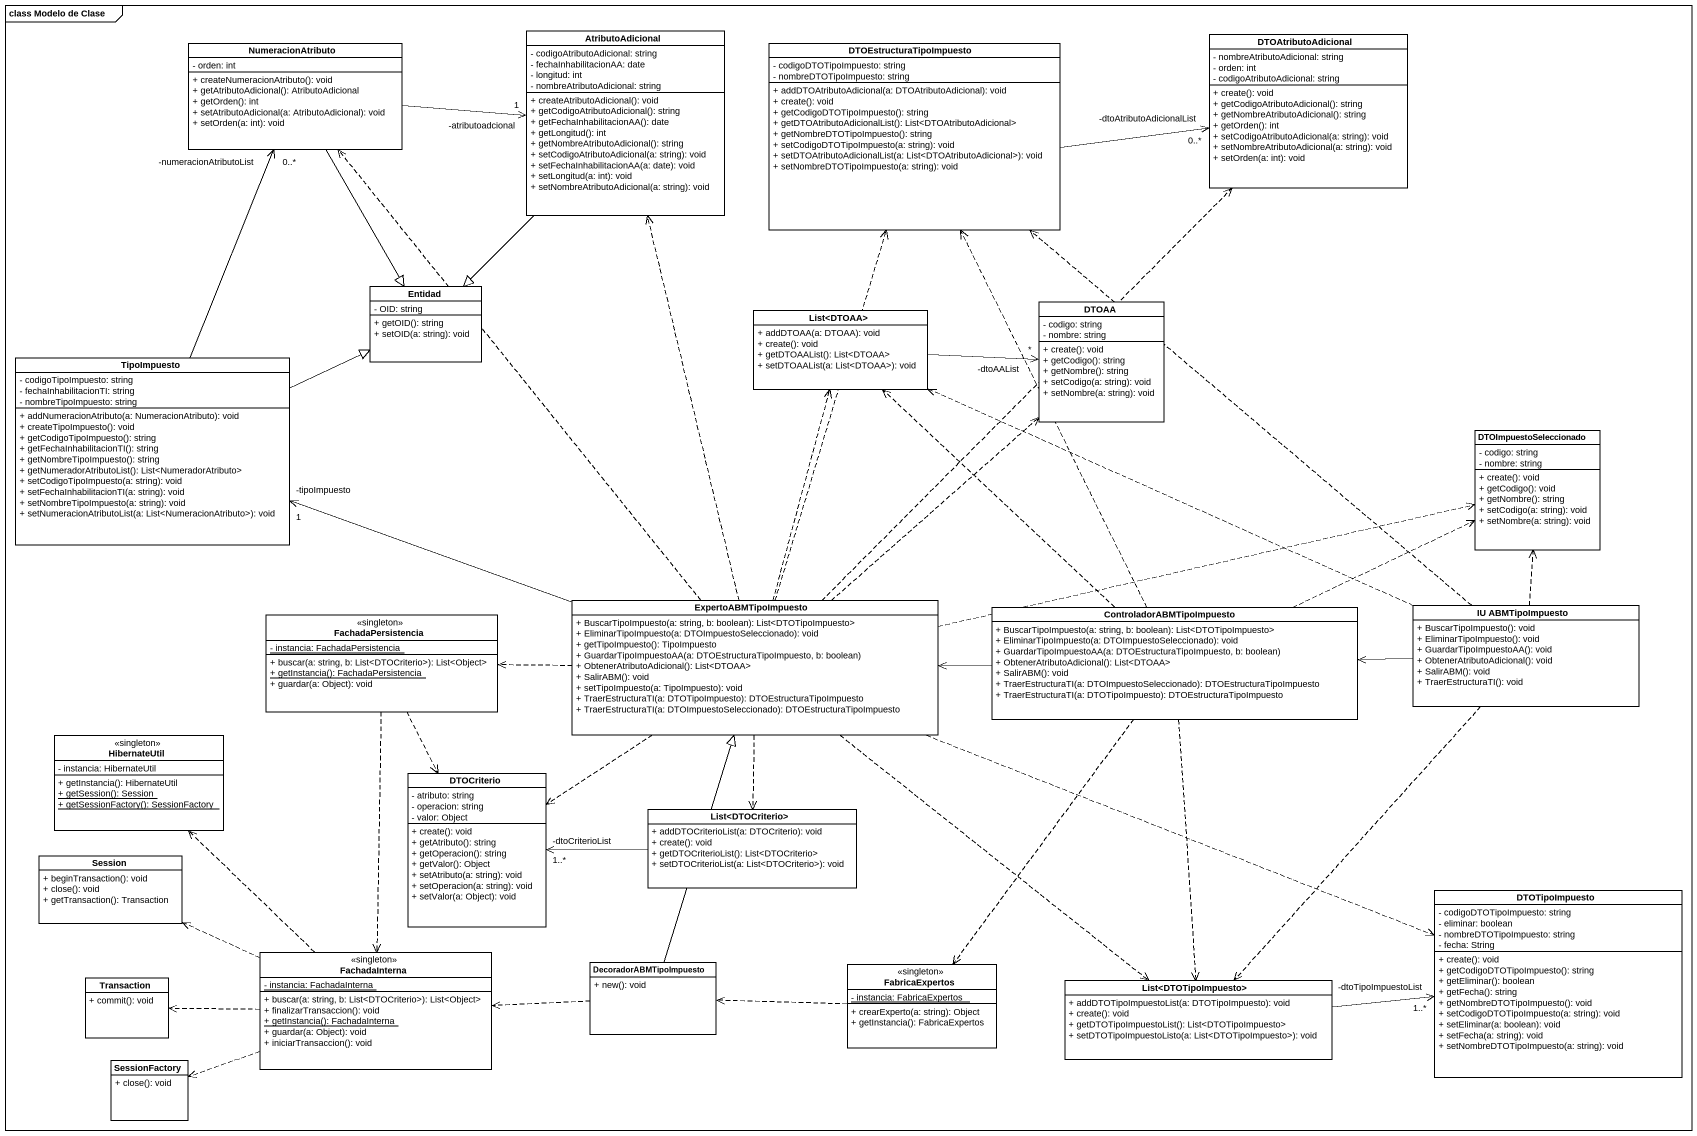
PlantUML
@startuml
mainframe class Modelo de Clase
hide circle
hide empty members
skinparam classAttributeIconSize 0
class NumeracionAtributo {
  - orden: int
  + createNumeracionAtributo(): void
  + getAtributoAdicional(): AtributoAdicional
  + getOrden(): int
  + setAtributoAdicional(a: AtributoAdicional): void
  + setOrden(a: int): void
}
class AtributoAdicional {
  - codigoAtributoAdicional: string
  - fechaInhabilitacionAA: date
  - longitud: int
  - nombreAtributoAdicional: string
  + createAtributoAdicional(): void
  + getCodigoAtributoAdicional(): string
  + getFechaInhabilitacionAA(): date
  + getLongitud(): int
  + getNombreAtributoAdicional(): string
  + setCodigoAtributoAdicional(a: string): void
  + setFechaInhabilitacionAA(a: date): void
  + setLongitud(a: int): void
  + setNombreAtributoAdicional(a: string): void
}
class DTOEstructuraTipoImpuesto {
  - codigoDTOTipoImpuesto: string
  - nombreDTOTipoImpuesto: string
  + addDTOAtributoAdicional(a: DTOAtributoAdicional): void
  + create(): void
  + getCodigoDTOTipoImpuesto(): string
  + getDTOAtributoAdicionalList(): List<DTOAtributoAdicional>
  + getNombreDTOTipoImpuesto(): string
  + setCodigoDTOTipoImpuesto(a: string): void
  + setDTOAtributoAdicionalList(a: List<DTOAtributoAdicional>): void
  + setNombreDTOTipoImpuesto(a: string): void
}
class DTOAtributoAdicional {
  - nombreAtributoAdicional: string
  - orden: int
  - codigoAtributoAdicional: string
  + create(): void
  + getCodigoAtributoAdicional(): string
  + getNombreAtributoAdicional(): string
  + getOrden(): int
  + setCodigoAtributoAdicional(a: string): void
  + setNombreAtributoAdicional(a: string): void
  + setOrden(a: int): void
}
class Entidad {
  - OID: string
  + getOID(): string
  + setOID(a: string): void
}
class "List<DTOAA>" as List_DTOAA {
  + addDTOAA(a: DTOAA): void
  + create(): void
  + getDTOAAList(): List<DTOAA>
  + setDTOAAList(a: List<DTOAA>): void
}
class DTOAA {
  - codigo: string
  - nombre: string
  + create(): void
  + getCodigo(): string
  + getNombre(): string
  + setCodigo(a: string): void
  + setNombre(a: string): void
}
class TipoImpuesto {
  - codigoTipoImpuesto: string
  - fechaInhabilitacionTI: string
  - nombreTipoImpuesto: string
  + addNumeracionAtributo(a: NumeracionAtributo): void
  + createTipoImpuesto(): void
  + getCodigoTipoImpuesto(): string
  + getFechaInhabilitacionTI(): string
  + getNombreTipoImpuesto(): string
  + getNumeradorAtributoList(): List<NumeradorAtributo>
  + setCodigoTipoImpuesto(a: string): void
  + setFechaInhabilitacionTI(a: string): void
  + setNombreTipoImpuesto(a: string): void
  + setNumeracionAtributoList(a: List<NumeracionAtributo>): void
}
class DTOImpuestoSeleccionado {
  - codigo: string
  - nombre: string
  + create(): void
  + getCodigo(): void
  + getNombre(): string
  + setCodigo(a: string): void
  + setNombre(a: string): void
}
class FachadaPersistencia <<singleton>> {
  {static} - instancia: FachadaPersistencia
  + buscar(a: string, b: List<DTOCriterio>): List<Object>
  {static} + getInstancia(): FachadaPersistencia
  + guardar(a: Object): void
}
class ExpertoABMTipoImpuesto {
  + BuscarTipoImpuesto(a: string, b: boolean): List<DTOTipoImpuesto>
  + EliminarTipoImpuesto(a: DTOImpuestoSeleccionado): void
  + getTipoImpuesto(): TipoImpuesto
  + GuardarTipoImpuestoAA(a: DTOEstructuraTipoImpuesto, b: boolean)
  + ObtenerAtributoAdicional(): List<DTOAA>
  + SalirABM(): void
  + setTipoImpuesto(a: TipoImpuesto): void
  + TraerEstructuraTI(a: DTOTipoImpuesto): DTOEstructuraTipoImpuesto
  + TraerEstructuraTI(a: DTOImpuestoSeleccionado): DTOEstructuraTipoImpuesto
}
class ControladorABMTipoImpuesto {
  + BuscarTipoImpuesto(a: string, b: boolean): List<DTOTipoImpuesto>
  + EliminarTipoImpuesto(a: DTOImpuestoSeleccionado): void
  + GuardarTipoImpuestoAA(a: DTOEstructuraTipoImpuesto, b: boolean)
  + ObtenerAtributoAdicional(): List<DTOAA>
  + SalirABM(): void
  + TraerEstructuraTI(a: DTOImpuestoSeleccionado): DTOEstructuraTipoImpuesto
  + TraerEstructuraTI(a: DTOTipoImpuesto): DTOEstructuraTipoImpuesto
}
class "IU ABMTipoImpuesto" as IU_ABMTipoImpuesto {
  + BuscarTipoImpuesto(): void
  + EliminarTipoImpuesto(): void
  + GuardarTipoImpuestoAA(): void
  + ObtenerAtributoAdicional(): void
  + SalirABM(): void
  + TraerEstructuraTI(): void
}
class HibernateUtil <<singleton>> {
  - instancia: HibernateUtil
  + getInstancia(): HibernateUtil
  {static} + getSession(): Session
  {static} + getSessionFactory(): SessionFactory
}
class DTOCriterio {
  - atributo: string
  - operacion: string
  - valor: Object
  + create(): void
  + getAtributo(): string
  + getOperacion(): string
  + getValor(): Object
  + setAtributo(a: string): void
  + setOperacion(a: string): void
  + setValor(a: Object): void
}
class "List<DTOCriterio>" as List_DTOCriterio {
  + addDTOCriterioList(a: DTOCriterio): void
  + create(): void
  + getDTOCriterioList(): List<DTOCriterio>
  + setDTOCriterioList(a: List<DTOCriterio>): void
}
class Session {
  + beginTransaction(): void
  + close(): void
  + getTransaction(): Transaction
}
class DTOTipoImpuesto {
  - codigoDTOTipoImpuesto: string
  - eliminar: boolean
  - nombreDTOTipoImpuesto: string
  - fecha: String
  + create(): void
  + getCodigoDTOTipoImpuesto(): string
  + getEliminar(): boolean
  + getFecha(): string
  + getNombreDTOTipoImpuesto(): void
  + setCodigoDTOTipoImpuesto(a: string): void
  + setEliminar(a: boolean): void
  + setFecha(a: string): void
  + setNombreDTOTipoImpuesto(a: string): void
}
class Transaction {
  + commit(): void
}
class FachadaInterna <<singleton>> {
  {static} - instancia: FachadaInterna
  + buscar(a: string, b: List<DTOCriterio>): List<Object>
  + finalizarTransaccion(): void
  {static} + getInstancia(): FachadaInterna
  + guardar(a: Object): void
  + iniciarTransaccion(): void
}
class DecoradorABMTipoImpuesto {
  + new(): void
}
class FabricaExpertos <<singleton>> {
  {static} - instancia: FabricaExpertos
  + crearExperto(a: string): Object
  + getInstancia(): FabricaExpertos
}
class "List<DTOTipoImpuesto>" as List_DTOTipoImpuesto {
  + addDTOTipoImpuestoList(a: DTOTipoImpuesto): void
  + create(): void
  + getDTOTipoImpuestoList(): List<DTOTipoImpuesto>
  + setDTOTipoImpuestoListo(a: List<DTOTipoImpuesto>): void
}
class SessionFactory {
  + close(): void
}
NumeracionAtributo -right-> "-atributoadcional\n1" AtributoAdicional
NumeracionAtributo --|> Entidad
AtributoAdicional --|> Entidad
DTOEstructuraTipoImpuesto -right-> "-dtoAtributoAdicionalList\n0..*" DTOAtributoAdicional
List_DTOAA -right-> "-dtoAAList\n*" DTOAA
TipoImpuesto -up-> "-numeracionAtributoList\n0..*" NumeracionAtributo
TipoImpuesto -right-|> Entidad
FachadaPersistencia ..> DTOCriterio
FachadaPersistencia ..> FachadaInterna
ExpertoABMTipoImpuesto .up.> NumeracionAtributo
ExpertoABMTipoImpuesto .up.> AtributoAdicional
ExpertoABMTipoImpuesto .up.> DTOEstructuraTipoImpuesto
ExpertoABMTipoImpuesto .up.> DTOAtributoAdicional
ExpertoABMTipoImpuesto .up.> List_DTOAA
ExpertoABMTipoImpuesto .up.> DTOAA
ExpertoABMTipoImpuesto -left-> "-tipoImpuesto\n1" TipoImpuesto
ExpertoABMTipoImpuesto .right.> DTOImpuestoSeleccionado
ExpertoABMTipoImpuesto .left.> FachadaPersistencia
ExpertoABMTipoImpuesto ..> DTOCriterio
ExpertoABMTipoImpuesto ..> List_DTOCriterio
ExpertoABMTipoImpuesto .right.> DTOTipoImpuesto
ExpertoABMTipoImpuesto ..> List_DTOTipoImpuesto
ControladorABMTipoImpuesto .up.> DTOEstructuraTipoImpuesto
ControladorABMTipoImpuesto .up.> List_DTOAA
ControladorABMTipoImpuesto .right.> DTOImpuestoSeleccionado
ControladorABMTipoImpuesto -left-> ExpertoABMTipoImpuesto
ControladorABMTipoImpuesto ..> FabricaExpertos
ControladorABMTipoImpuesto ..> List_DTOTipoImpuesto
IU_ABMTipoImpuesto .up.> DTOEstructuraTipoImpuesto
IU_ABMTipoImpuesto .left.> List_DTOAA
IU_ABMTipoImpuesto .up.> DTOImpuestoSeleccionado
IU_ABMTipoImpuesto -left-> ControladorABMTipoImpuesto
IU_ABMTipoImpuesto ..> List_DTOTipoImpuesto
List_DTOCriterio -left-> "-dtoCriterioList\n1..*" DTOCriterio
FachadaInterna .up.> HibernateUtil
FachadaInterna .left.> Session
FachadaInterna .left.> Transaction
FachadaInterna .left.> SessionFactory
DecoradorABMTipoImpuesto -up-|> ExpertoABMTipoImpuesto
DecoradorABMTipoImpuesto .left.> FachadaInterna
FabricaExpertos .left.> DecoradorABMTipoImpuesto
List_DTOTipoImpuesto -right-> "-dtoTipoImpuestoList\n1..*" DTOTipoImpuesto
@enduml
